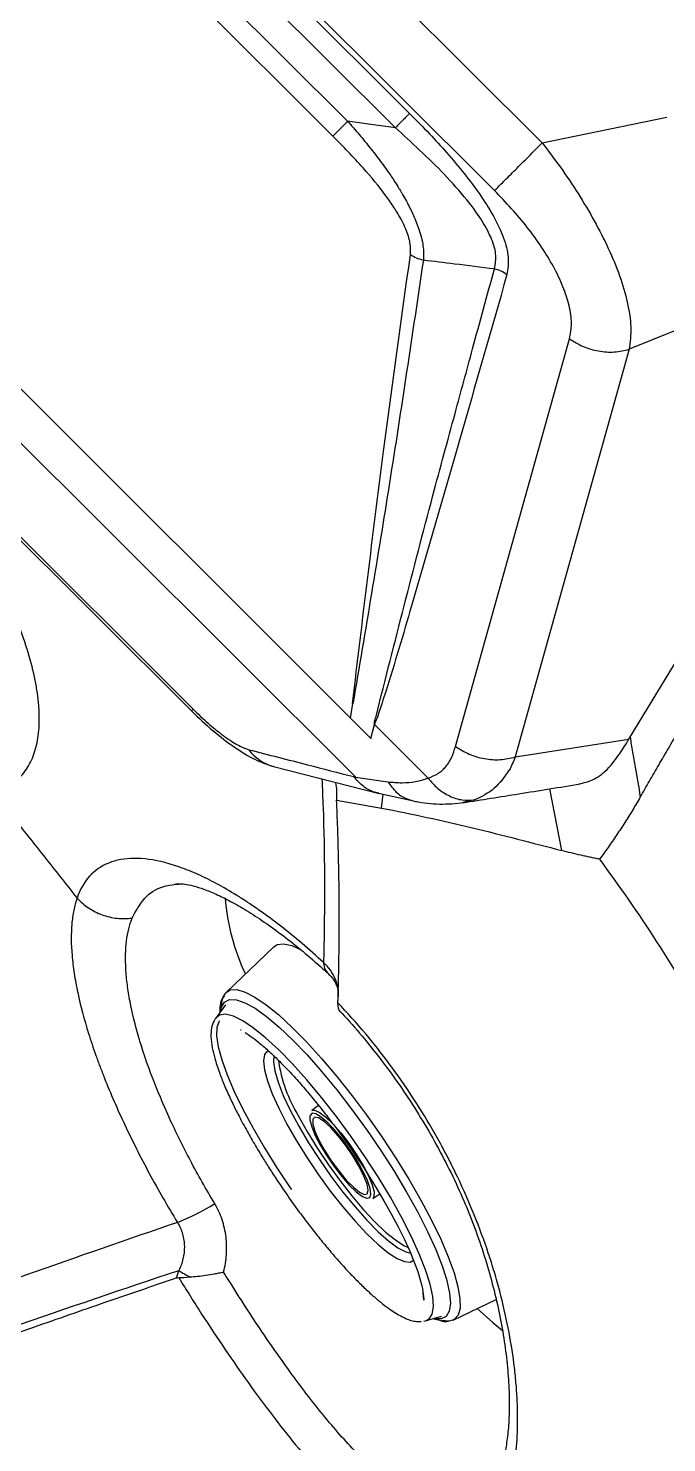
# Model space of a CAD drawing. Extents: x 398 to 508, y 623 to 782.
# Drawn here: x 498.45 to 501.19, y 717.1 to 723.18 of the extents above; entities that cross this region are included whole.
import ezdxf

# ---------------------------------------------------------------- set-up
doc = ezdxf.new("R2010")
doc.units = 0
doc.header["$MEASUREMENT"] = 0
doc.layers.add('GEOMETRY', color=2, linetype='Continuous', lineweight=25)

msp = doc.modelspace()

# ---------------------------------------------------------------- linework, layer by layer
at = {"layer": 'GEOMETRY'}
for p, q in [((496.1272, 727.2063), (500.6593, 722.687)), ((500.455, 722.4825), (495.9231, 727.0016)), ((496.2552, 726.6372), (500.0898, 722.8134)), ((500.0287, 722.7522), (496.1941, 726.576)), ((493.4047, 726.3972), (499.8558, 719.9644)), ((493.6561, 726.3784), (499.8365, 720.2154)), ((496.2225, 726.3708), (499.8234, 722.78)), ((499.76, 722.7164), (496.1591, 726.3072)), ((493.6884, 725.6953), (499.1524, 720.2466)), ((493.6957, 725.7026), (499.1598, 720.254)), ((500.6592, 722.687), (501.1946, 722.7973)), ((501.0322, 720.1253), (502.3816, 722.3483)), ((502.3816, 722.3483), (501.0337, 721.8005)), ((500.2872, 720.0941), (500.7772, 721.8454)), ((501.0337, 721.8005), (500.5437, 720.0492)), ((499.8365, 720.2154), (499.8454, 720.2784)), ((499.8365, 720.2154), (499.9232, 720.129)), ((499.9232, 720.129), (499.9384, 720.1884)), ((499.9384, 720.1884), (499.939, 720.1906)), ((499.9384, 720.1884), (500.1692, 719.9583)), ((500.5723, 720.0536), (501.0322, 720.1253)), ((500.5437, 720.0492), (500.5723, 720.0536)), ((499.5053, 720.0078), (499.959, 719.8914)), ((499.8558, 719.9644), (499.8578, 719.9624)), ((499.8578, 719.9624), (499.9964, 719.9418)), ((499.7751, 719.904), (499.776, 719.8634)), ((499.9555, 719.8928), (500.1195, 719.8576)), ((500.7434, 719.647), (500.6927, 719.9122)), ((499.9686, 719.8292), (499.9755, 719.8885)), ((500.369, 719.8642), (500.3187, 719.853)), ((499.5067, 719.234), (499.3012, 719.0378)), ((499.2988, 718.9844), (499.2566, 718.9269)), ((499.7819, 718.9928), (499.7818, 718.9901)), ((499.699, 718.5514), (499.669, 718.5302)), ((499.9312, 718.152), (499.9615, 718.1727)), ((500.2775, 717.6296), (500.4615, 717.7185)), ((500.158, 717.6268), (500.2267, 717.6461)), ((500.151, 717.6255), (500.158, 717.6268))]:
    msp.add_line(p, q, dxfattribs=at)
at = {"layer": 'GEOMETRY', "flags": 128}
for points in [[(500.0287, 722.7522), (499.9137, 722.7678), (499.8234, 722.78)], [(499.1524, 720.2466), (499.1532, 720.2473), (499.1598, 720.254)], [(499.5067, 719.234), (499.5209, 719.2432), (499.5485, 719.2469), (499.5838, 719.2388), (499.6242, 719.22)], [(499.3012, 719.0378), (499.3189, 719.048), (499.3473, 719.0494), (499.3829, 719.0391), (499.4254, 719.0173), (499.4739, 718.9843), (499.5276, 718.9407), (499.5858, 718.8872), (499.6474, 718.8247), (499.7114, 718.7541), (499.7768, 718.6768), (499.8424, 718.5938), (499.9073, 718.5067), (499.9704, 718.4167), (500.0305, 718.3255), (500.0868, 718.2345), (500.1383, 718.1451), (500.1842, 718.059), (500.2236, 717.9773), (500.256, 717.9016), (500.2809, 717.8331), (500.2977, 717.7728), (500.3063, 717.7218), (500.3065, 717.681), (500.2983, 717.6509), (500.2819, 717.632), (500.2775, 717.6296)], [(499.2776, 718.9555), (499.2815, 718.9737), (499.295, 718.9961), (499.3166, 719.007), (499.3459, 719.006), (499.3825, 718.9934), (499.4258, 718.9693), (499.4592, 718.9461)], [(499.5868, 718.7301), (499.5272, 718.7909), (499.471, 718.8427), (499.4192, 718.8845), (499.3728, 718.9157), (499.3325, 718.9355), (499.2992, 718.9438), (499.2733, 718.9402), (499.2566, 718.9269)], [(499.4592, 718.9461), (499.4749, 718.934), (499.5292, 718.8883), (499.5875, 718.8329), (499.649, 718.7687), (499.7126, 718.6968), (499.7772, 718.6185), (499.8416, 718.5351), (499.9049, 718.4481), (499.9658, 718.3588), (500.0234, 718.269), (500.0767, 718.18), (500.1248, 718.0934), (500.1668, 718.0107), (500.202, 717.9333), (500.2299, 717.8625), (500.2471, 717.8096)], [(499.2725, 718.9152), (499.2712, 718.9134), (499.2617, 718.8874), (499.2605, 718.8507), (499.2675, 718.8039), (499.2827, 718.7479), (499.3057, 718.6837), (499.3362, 718.6125), (499.3736, 718.5354), (499.4172, 718.454), (499.4663, 718.3695), (499.5199, 718.2837), (499.5772, 718.1979), (499.5824, 718.1904)], [(499.4823, 718.7877), (499.4794, 718.7862), (499.4667, 718.7703), (499.4624, 718.7431), (499.4666, 718.7053), (499.4792, 718.658), (499.4998, 718.6022), (499.528, 718.5395), (499.5629, 718.4715), (499.6038, 718.4), (499.6495, 718.3267), (499.6988, 718.2537), (499.7505, 718.1828), (499.8033, 718.1157), (499.8557, 718.0544), (499.9064, 718.0003), (499.9541, 717.9548), (499.9976, 717.9192), (500.0357, 717.8943), (500.0675, 717.8809), (500.0921, 717.8792), (500.1071, 717.8872)], [(499.5063, 718.7661), (499.5043, 718.7395), (499.5103, 718.7002), (499.5247, 718.6513), (499.5472, 718.5944), (499.577, 718.5309), (499.6135, 718.4626), (499.6555, 718.3913), (499.702, 718.3191), (499.7517, 718.2477), (499.8033, 718.1793), (499.8552, 718.1157), (499.9062, 718.0586), (499.9548, 718.0095), (499.9997, 717.9698), (500.0396, 717.9406), (500.0736, 717.9228), (500.0946, 717.917)], [(500.158, 717.6268), (500.1733, 717.6348), (500.1871, 717.6558), (500.1926, 717.688), (500.1897, 717.7308), (500.1783, 717.7836), (500.1587, 717.8452), (500.1312, 717.9147), (500.0964, 717.9908), (500.0548, 718.0722), (500.0073, 718.1573), (499.9545, 718.2447), (499.8976, 718.3328), (499.8374, 718.4201), (499.7752, 718.5049), (499.7119, 718.5858), (499.6487, 718.6613), (499.5868, 718.7301)], [(499.613, 718.5053), (499.6513, 718.4371), (499.6945, 718.3668), (499.7416, 718.2965), (499.7911, 718.228), (499.8418, 718.1632), (499.8922, 718.1039), (499.941, 718.0517), (499.9869, 718.008), (500.0285, 717.974), (500.0649, 717.9507), (500.0837, 717.9421)], [(499.7458, 718.4697), (499.7381, 718.4772), (499.71, 718.5016), (499.687, 718.5156), (499.6706, 718.5182), (499.6619, 718.5094), (499.6609, 718.5049)], [(499.6609, 718.5049), (499.6614, 718.4897), (499.669, 718.4603), (499.6845, 718.423), (499.7067, 718.3803), (499.7342, 718.3348), (499.7654, 718.2893), (499.7983, 718.2467), (499.8308, 718.2098), (499.8609, 718.1807), (499.8867, 718.1614), (499.9065, 718.153), (499.9072, 718.1529)], [(499.669, 718.5302), (499.6806, 718.5322), (499.7014, 718.5234), (499.7283, 718.5032), (499.7597, 718.4728), (499.7937, 718.4342), (499.8281, 718.3897), (499.8607, 718.3421), (499.8896, 718.2945), (499.9128, 718.2499), (499.9289, 718.2109), (499.9369, 718.1802), (499.9364, 718.1595), (499.9312, 718.152)], [(499.7534, 718.314), (499.7854, 718.2703), (499.8178, 718.2315), (499.8484, 718.2004), (499.8748, 718.1793), (499.8951, 718.1699), (499.9077, 718.1727), (499.9118, 718.1876), (499.907, 718.2135), (499.8937, 718.2484), (499.8729, 718.2899), (499.846, 718.3347), (499.8152, 718.3796), (499.7827, 718.4212), (499.7509, 718.4565), (499.7221, 718.4829), (499.6986, 718.4983), (499.682, 718.5016), (499.6735, 718.4927), (499.6739, 718.4721), (499.683, 718.4414), (499.7003, 718.4028), (499.7243, 718.3593), (499.7534, 718.314)], [(499.8369, 718.3667), (499.891, 718.2863), (499.9123, 718.2531), (499.9463, 718.1985), (499.9793, 718.1428), (500.0111, 718.0862), (500.0406, 718.0304), (500.0672, 717.9765), (500.0903, 717.9258), (500.1095, 717.8793), (500.1247, 717.8379), (500.1357, 717.8028), (500.1425, 717.7767), (500.1451, 717.7649), (500.1509, 717.7196), (500.151, 717.7162), (500.151, 717.7154), (500.151, 717.7153), (500.151, 717.7153), (500.151, 717.7153), (500.151, 717.7153), (500.151, 717.7153), (500.151, 717.7153), (500.151, 717.7153), (500.151, 717.7153), (500.151, 717.7153), (500.151, 717.7153), (500.151, 717.7153), (500.151, 717.7153), (500.151, 717.7154), (500.151, 717.7171), (500.1487, 717.7447), (500.1478, 717.751), (500.1476, 717.7517), (500.1476, 717.7518), (500.1476, 717.7518), (500.1476, 717.7519), (500.1476, 717.7519), (500.1476, 717.7519), (500.1476, 717.7519), (500.1476, 717.7519), (500.1476, 717.7519)], [(499.9072, 718.1529), (499.9191, 718.1561), (499.9238, 718.1705), (499.9202, 718.1953), (499.9086, 718.2289), (499.8958, 718.2569)], [(500.2471, 717.8096), (500.2499, 717.7996), (500.2617, 717.7456), (500.265, 717.7015), (500.26, 717.6679), (500.2465, 717.6455), (500.225, 717.6347), (500.1956, 717.6356), (500.1921, 717.6364)], [(500.3806, 717.6794), (500.4479, 717.6193), (500.4889, 717.5857)], [(500.2775, 717.6296), (500.2574, 717.6248), (500.2288, 717.6283)]]:
    msp.add_lwpolyline(points, dxfattribs=at)
at = {"layer": 'GEOMETRY'}
for centre, radius, start, end in [((499.5561, 720.197), 0.1959, 216.58423, 254.96789), ((500.2184, 719.5139), 0.924, 184.3784, 205.44349), ((499.7753, 719.1619), 0.0554, 176.2425, 226.64312), ((499.3585, 718.9861), 0.0772, 137.94091, 188.05412), ((500.1517, 718.8364), 0.6323, 188.16734, 211.57435), ((499.1576, 717.9026), 0.817, 34.00665, 43.95649), ((499.1617, 717.8906), 0.8204, 26.51563, 34.85992), ((498.6945, 719.0396), 1.0672, 291.88946, 301.52573), ((499.2788, 718.0963), 0.3107, 234.561, 244.84247)]:
    msp.add_arc(centre, radius, start, end, dxfattribs=at)
for points in [[(500.0898, 722.8134), (500.0861, 722.8098), (500.0788, 722.8024), (500.0639, 722.7875), (500.0472, 722.7707), (500.0349, 722.7584), (500.0287, 722.7522)], [(499.8235, 722.78), (499.8169, 722.7735), (499.8039, 722.7604), (499.7863, 722.7427), (499.7709, 722.7273), (499.7636, 722.7201), (499.76, 722.7164)], [(500.455, 722.4825), (500.467, 722.4945), (500.491, 722.5184), (500.5434, 722.571), (500.6018, 722.6295), (500.6401, 722.6678), (500.6592, 722.687)], [(500.1489, 722.1832), (500.1388, 722.1856), (500.1187, 722.1905), (500.1016, 722.201), (500.0931, 722.2062)], [(500.7772, 721.8454), (500.7963, 721.8335), (500.8345, 721.8096), (500.9015, 721.791), (500.9703, 721.7859), (501.0126, 721.7957), (501.0338, 721.8006)], [(500.2872, 720.0941), (500.3063, 720.0821), (500.3444, 720.0583), (500.4115, 720.0396), (500.4802, 720.0345), (500.5225, 720.0443), (500.5437, 720.0492)], [(499.776, 719.8634), (499.8405, 719.8522), (499.9047, 719.8409), (499.9686, 719.8292)], [(499.0986, 717.8432), (499.0948, 717.8324), (499.091, 717.8215), (499.0872, 717.8107)], [(499.0872, 717.8107), (499.0904, 717.8118), (499.0939, 717.8124), (499.0976, 717.8124)], [(499.0976, 717.8124), (499.1102, 717.8127), (499.1267, 717.8136), (499.1467, 717.8151)]]:
    msp.add_open_spline(points, degree=3, dxfattribs=at)
for points, knots in [([(500.0898, 722.8134), (500.1185, 722.7845), (500.1728, 722.7296), (500.2518, 722.6435), (500.3243, 722.5576), (500.3928, 722.4662), (500.4516, 722.3741), (500.4958, 722.2809), (500.5193, 722.1922), (500.5118, 722.145), (500.508, 722.1212)], [0, 0, 0, 0, 0.131695, 0.24934, 0.378329, 0.497693, 0.62718, 0.749961, 0.873946, 1, 1, 1, 1]), ([(499.8235, 722.78), (499.8317, 722.7707), (499.8484, 722.7519), (499.8732, 722.723), (499.8982, 722.693), (499.9232, 722.6622), (499.9552, 722.6212), (499.9893, 722.5749), (500.0211, 722.5284), (500.0392, 722.4996), (500.0485, 722.4844), (500.052, 722.4785), (500.0659, 722.4552), (500.0876, 722.4161), (500.1124, 722.3633), (500.1343, 722.3059), (500.1509, 722.2427), (500.1496, 722.2032), (500.1489, 722.1832)], [0, 0, 0, 0, 0.047708, 0.096688, 0.146809, 0.197928, 0.249893, 0.347838, 0.421271, 0.471482, 0.483259, 0.492609, 0.499558, 0.592818, 0.675836, 0.749812, 0.87358, 1, 1, 1, 1]), ([(500.4545, 722.1456), (500.4582, 722.1663), (500.4655, 722.2067), (500.4411, 722.2836), (500.3968, 722.3627), (500.3292, 722.4535), (500.2401, 722.5524), (500.1357, 722.6551), (500.0637, 722.7204), (500.0287, 722.7522)], [0, 0, 0, 0, 0.120842, 0.236017, 0.354466, 0.479568, 0.65493, 0.832373, 1, 1, 1, 1]), ([(500.0931, 722.2062), (500.0937, 722.2226), (500.0949, 722.2555), (500.075, 722.3176), (500.0481, 722.3697), (500.0235, 722.4091), (500.0065, 722.4345), (499.9649, 722.4923), (499.8847, 722.5889), (499.8041, 722.6713), (499.76, 722.7164)], [0, 0, 0, 0, 0.117005, 0.234536, 0.360199, 0.405093, 0.451786, 0.500448, 0.726612, 1, 1, 1, 1]), ([(500.6592, 722.687), (500.6858, 722.6524), (500.7401, 722.5816), (500.8153, 722.4692), (500.885, 722.3521), (500.9458, 722.2329), (500.9949, 722.1143), (501.0284, 721.9998), (501.0448, 721.891), (501.0375, 721.8312), (501.0338, 721.8005)], [0, 0, 0, 0, 0.114179, 0.233354, 0.355657, 0.479729, 0.604989, 0.731949, 0.86249, 1, 1, 1, 1]), ([(498.297, 719.8991), (498.3453, 719.9098), (498.3849, 719.9315), (498.4319, 719.9793), (498.4454, 719.9978), (498.4625, 720.0296), (498.4677, 720.0408), (498.4768, 720.0645), (498.4808, 720.0769), (498.4977, 720.1415), (498.5019, 720.2017), (498.4949, 720.2877), (498.4929, 720.3055), (498.4877, 720.3418), (498.4845, 720.3604), (498.473, 720.4172), (498.4631, 720.4565), (498.4383, 720.538), (498.4236, 720.5803), (498.3978, 720.6458), (498.3886, 720.6681), (498.369, 720.7132), (498.3587, 720.7359), (498.3044, 720.8503), (498.2527, 720.9442), (498.1776, 721.0649), (498.162, 721.0892), (498.1299, 721.1381), (498.1134, 721.1624), (498.0629, 721.2353), (498.0277, 721.2836), (497.9545, 721.3795), (497.9164, 721.4272), (497.8571, 721.4983), (497.837, 721.5219), (497.796, 721.569), (497.7753, 721.5922), (497.671, 721.7068), (497.585, 721.7936), (497.4743, 721.8962), (497.4519, 721.9165), (497.4071, 721.9561), (497.3847, 721.9755), (497.3179, 722.032), (497.2735, 722.0678), (497.1852, 722.1355), (497.1413, 722.1674), (497.0757, 722.2124), (497.0539, 722.2269), (497.0107, 722.2548), (496.9894, 722.2681), (496.884, 722.3315), (496.8039, 722.3726), (496.709, 722.412), (496.6902, 722.4192), (496.6536, 722.4324), (496.6357, 722.4383), (496.5834, 722.454), (496.5502, 722.4619), (496.4873, 722.4724), (496.4575, 722.4751), (496.4154, 722.4751), (496.4018, 722.4744), (496.3757, 722.4718), (496.3632, 722.4698), (496.3035, 722.4566), (496.2644, 722.4359), (496.2265, 722.3971), (496.2195, 722.3887), (496.2067, 722.3706), (496.2009, 722.361), (496.1853, 722.3303), (496.1773, 722.3075), (496.1717, 722.2823)], [0, 0, 0, 0, 0.0625, 0.0625, 0.09375, 0.09375, 0.109375, 0.109375, 0.125, 0.125, 0.1875, 0.1875, 0.203125, 0.203125, 0.21875, 0.21875, 0.25, 0.25, 0.28125, 0.28125, 0.296875, 0.296875, 0.3125, 0.3125, 0.375, 0.375, 0.390625, 0.390625, 0.40625, 0.40625, 0.4375, 0.4375, 0.46875, 0.46875, 0.484375, 0.484375, 0.5, 0.5, 0.5625, 0.5625, 0.578125, 0.578125, 0.59375, 0.59375, 0.625, 0.625, 0.65625, 0.65625, 0.671875, 0.671875, 0.6875, 0.6875, 0.75, 0.75, 0.765625, 0.765625, 0.78125, 0.78125, 0.8125, 0.8125, 0.84375, 0.84375, 0.859375, 0.859375, 0.875, 0.875, 0.9375, 0.9375, 0.953125, 0.953125, 0.96875, 0.96875, 1, 1, 1, 1]), ([(500.7772, 721.8454), (500.7812, 721.8667), (500.7872, 721.8986), (500.7829, 721.9485), (500.7733, 722.0002), (500.7508, 722.0695), (500.7101, 722.1544), (500.6578, 722.2404), (500.5773, 722.3524), (500.5037, 722.4307), (500.455, 722.4825)], [0, 0, 0, 0, 0.125044, 0.187707, 0.251332, 0.373876, 0.501773, 0.624135, 0.751153, 1, 1, 1, 1]), ([(499.8445, 720.279), (499.8879, 720.6409), (499.9654, 721.287), (500.0541, 721.9253), (500.0931, 722.2062)], [0, 0, 0, 0, 0.559996, 1, 1, 1, 1]), ([(500.1489, 722.1832), (500.1013, 721.8634), (500.0061, 721.2235), (499.8996, 720.5931), (499.8464, 720.2778)], [0, 0, 0, 0, 0.499897, 1, 1, 1, 1]), ([(499.9373, 720.1921), (499.9373, 720.1921), (499.9374, 720.1923), (499.9376, 720.1931), (499.9383, 720.1957), (499.941, 720.206), (500.0243, 720.5339), (500.1359, 720.9756), (500.2782, 721.4996), (500.3664, 721.8243), (500.423, 722.031), (500.4545, 722.1456)], [0, 0, 0, 0, 0.0000386, 0.0003312, 0.001135, 0.0041642, 0.0159415, 0.499832, 0.6813517, 0.8233637, 1, 1, 1, 1]), ([(500.4545, 722.1456), (500.3974, 722.1526), (500.2955, 722.1651), (500.1937, 722.1777), (500.1489, 722.1832)], [0, 0, 0, 0, 0.560611, 1, 1, 1, 1]), ([(500.508, 722.1213), (500.4998, 722.1266), (500.4833, 722.1373), (500.4641, 722.1429), (500.4545, 722.1456)], [0, 0, 0, 0, 0.5, 1, 1, 1, 1]), ([(500.508, 722.1212), (500.3722, 721.6465), (500.2011, 721.0478), (500.0161, 720.4185), (499.9631, 720.2551), (499.9474, 720.2082), (499.9411, 720.1951), (499.939, 720.1906)], [0, 0, 0, 0, 0.733813, 0.925342, 0.977269, 0.992279, 1, 1, 1, 1]), ([(501.0811, 719.8771), (501.0941, 719.8997), (501.1205, 719.9456), (501.1608, 720.0152), (501.2025, 720.0868), (501.2455, 720.1603), (501.2899, 720.2358), (501.3583, 720.3517), (501.4588, 720.5206), (501.5442, 720.6632), (501.591, 720.7413)], [0, 0, 0, 0, 0.077053, 0.156618, 0.238694, 0.323283, 0.410386, 0.500003, 0.725803, 1, 1, 1, 1]), ([(499.1524, 720.2466), (499.1831, 720.2176), (499.2429, 720.1608), (499.3362, 720.0899), (499.4256, 720.0346), (499.4793, 720.0166), (499.5058, 720.0077)], [0, 0, 0, 0, 0.266813, 0.521359, 0.762833, 1, 1, 1, 1]), ([(499.1598, 720.254), (499.1811, 720.2334), (499.2231, 720.193), (499.2877, 720.1413), (499.3501, 720.0986), (499.3826, 720.0864), (499.3988, 720.0803)], [0, 0, 0, 0, 0.253425, 0.499607, 0.749437, 1, 1, 1, 1]), ([(499.3988, 720.0803), (499.483, 720.0587), (499.6334, 720.0201), (499.7836, 719.9815), (499.8497, 719.9645)], [0, 0, 0, 0, 0.56, 1, 1, 1, 1]), ([(500.1692, 719.9583), (500.1842, 719.9643), (500.2142, 719.9764), (500.248, 720.0073), (500.2722, 720.0471), (500.2822, 720.0784), (500.2872, 720.0941)], [0, 0, 0, 0, 0.251345, 0.50094, 0.750409, 1, 1, 1, 1]), ([(500.9947, 720.0657), (501.001, 720.0755), (501.0137, 720.0952), (501.026, 720.1153), (501.0322, 720.1253)], [0, 0, 0, 0, 0.500464, 1, 1, 1, 1]), ([(501.0369, 720.1345), (501.0407, 720.1131), (501.0443, 720.0916), (501.0516, 720.0487), (501.0553, 720.0273), (501.0664, 719.9629), (501.0737, 719.92), (501.0811, 719.8771)], [0, 0, 0, 0, 0.25, 0.25, 0.5, 0.5, 1, 1, 1, 1]), ([(500.5437, 720.0492), (500.5396, 720.039), (500.5314, 720.0186), (500.5225, 719.9999), (500.5181, 719.9906)], [0, 0, 0, 0, 0.501136, 1, 1, 1, 1]), ([(500.8191, 719.9337), (500.8382, 719.938), (500.879, 719.9471), (500.9394, 719.991), (500.9762, 720.0407), (500.9947, 720.0657)], [0, 0, 0, 0, 0.305131, 0.651738, 1, 1, 1, 1]), ([(499.7129, 719.9546), (499.7147, 719.9136), (499.7251, 719.6819), (499.7256, 719.4171), (499.7205, 719.1891), (499.72, 719.1655)], [0, 0, 0, 0, 0.161697, 0.913363, 1, 1, 1, 1]), ([(499.8497, 719.9645), (499.8496, 719.9651), (499.8496, 719.9664), (499.8507, 719.9668), (499.8519, 719.9668), (499.8531, 719.9663), (499.8544, 719.9656), (499.8553, 719.9648), (499.8558, 719.9644)], [0, 0, 0, 0, 0.262634, 0.531071, 0.668943, 0.786738, 0.893225, 1, 1, 1, 1]), ([(499.9571, 719.8938), (499.9492, 719.8954), (499.9239, 719.9006), (499.8859, 719.924), (499.8616, 719.9511), (499.8497, 719.9645)], [0, 0, 0, 0, 0.187413, 0.599773, 1, 1, 1, 1]), ([(499.9964, 719.9418), (500.0168, 719.9402), (500.0566, 719.937), (500.1154, 719.9411), (500.1515, 719.9524), (500.1694, 719.958)], [0, 0, 0, 0, 0.346455, 0.675338, 1, 1, 1, 1]), ([(500.1694, 719.958), (500.1694, 719.9581), (500.1693, 719.9582), (500.1692, 719.9582), (500.1692, 719.9583)], [0, 0, 0, 0, 0.559936, 1, 1, 1, 1]), ([(500.1694, 719.958), (500.1828, 719.9424), (500.2101, 719.9107), (500.2611, 719.879), (500.3156, 719.8611), (500.3514, 719.8632), (500.369, 719.8642)], [0, 0, 0, 0, 0.245821, 0.500072, 0.754284, 1, 1, 1, 1]), ([(500.5169, 719.9918), (500.4974, 719.9637), (500.458, 719.9071), (500.3989, 719.8786), (500.369, 719.8642)], [0, 0, 0, 0, 0.495442, 1, 1, 1, 1]), ([(498.297, 719.8991), (498.3214, 719.8689), (498.3704, 719.8085), (498.4435, 719.7175), (498.5163, 719.6263), (498.5888, 719.5347), (498.6369, 719.4735), (498.661, 719.4429)], [0, 0, 0, 0, 0.199804, 0.399706, 0.599705, 0.799803, 1, 1, 1, 1]), ([(499.771, 719.9396), (499.7712, 719.9392), (499.7749, 719.9271), (499.775, 719.9153), (499.7751, 719.904)], [0, 0, 0, 0, 0.039794, 1, 1, 1, 1]), ([(499.9964, 719.9418), (500.0074, 719.927), (500.0297, 719.8969), (500.0741, 719.8671), (500.1074, 719.8603), (500.1238, 719.8569)], [0, 0, 0, 0, 0.330146, 0.671537, 1, 1, 1, 1]), ([(500.3188, 719.8522), (500.3988, 719.8651), (500.5668, 719.8922), (500.7344, 719.9189), (500.8223, 719.9329)], [0, 0, 0, 0, 0.475597, 1, 1, 1, 1]), ([(499.7819, 718.9928), (499.7822, 719.0023), (499.7827, 719.0214), (499.7842, 719.0783), (499.786, 719.1639), (499.7874, 719.2781), (499.7877, 719.3934), (499.7867, 719.5097), (499.7845, 719.627), (499.781, 719.7452), (499.7777, 719.8238), (499.776, 719.8634)], [0, 0, 0, 0, 0.031694, 0.063436, 0.189496, 0.318154, 0.449391, 0.583194, 0.719558, 0.858485, 1, 1, 1, 1]), ([(500.1158, 719.8577), (500.1501, 719.8528), (500.2214, 719.8426), (500.2885, 719.8495), (500.3232, 719.8531)], [0, 0, 0, 0, 0.4818508, 1, 1, 1, 1]), ([(501.0811, 719.8771), (501.0758, 719.8679), (501.0651, 719.8494), (501.0486, 719.8219), (501.0317, 719.7945), (501.0145, 719.7673), (500.997, 719.7402), (500.9792, 719.7134), (500.9611, 719.6869), (500.9429, 719.6608), (500.9246, 719.635), (500.9122, 719.618), (500.9061, 719.6096)], [0, 0, 0, 0, 0.099212, 0.199111, 0.299509, 0.400208, 0.501007, 0.601718, 0.702163, 0.802154, 0.901496, 1, 1, 1, 1]), ([(499.9686, 719.8292), (500.0339, 719.8167), (500.0992, 719.8038), (500.2297, 719.7753), (500.2949, 719.7603), (500.4894, 719.7133), (500.618, 719.6799), (500.7434, 719.647)], [0, 0, 0, 0, 0.25, 0.25, 0.5, 0.5, 1, 1, 1, 1]), ([(499.72, 719.1655), (499.658, 719.2227), (499.5968, 719.2747), (499.5064, 719.3452), (499.4764, 719.3674), (499.4318, 719.3989), (499.417, 719.409), (499.3875, 719.4287), (499.3728, 719.4383), (499.2998, 719.4841), (499.244, 719.5147), (499.164, 719.5516), (499.138, 719.5624), (499.0998, 719.5764), (499.0873, 719.5806), (499.0625, 719.5884), (499.0503, 719.592), (498.9903, 719.6076), (498.9462, 719.6135), (498.8858, 719.6132), (498.8667, 719.6115), (498.8394, 719.6065), (498.8305, 719.6045), (498.8133, 719.5996), (498.8049, 719.5967), (498.7646, 719.5805), (498.7372, 719.5613), (498.6919, 719.5112), (498.674, 719.4802), (498.661, 719.4429)], [0, 0, 0, 0, 0.125, 0.125, 0.1875, 0.1875, 0.21875, 0.21875, 0.25, 0.25, 0.375, 0.375, 0.4375, 0.4375, 0.46875, 0.46875, 0.5, 0.5, 0.625, 0.625, 0.6875, 0.6875, 0.71875, 0.71875, 0.75, 0.75, 0.875, 0.875, 1, 1, 1, 1]), ([(500.9061, 719.6097), (500.8993, 719.611), (500.886, 719.6137), (500.8659, 719.6178), (500.846, 719.6221), (500.8189, 719.6283), (500.7849, 719.6363), (500.7571, 719.6435), (500.7434, 719.647)], [0, 0, 0, 0, 0.127593, 0.253554, 0.377737, 0.500001, 0.755033, 1, 1, 1, 1]), ([(500.906, 719.6096), (501.0769, 719.3782), (501.3191, 719.0035), (501.5961, 718.4677), (501.7841, 718.0336), (501.9418, 717.5876), (502.0263, 717.2838), (502.0633, 717.1306)], [0, 0, 0, 0, 0.2281753, 0.3531753, 0.4781753, 0.6031753, 0.7281753, 0.7281753, 0.7281753, 0.7281753]), ([(498.8976, 719.3569), (498.9136, 719.3868), (498.946, 719.4477), (499.0189, 719.4952), (499.0811, 719.5014), (499.1063, 719.5039)], [0, 0, 0, 0, 0.3661121, 0.7438844, 1, 1, 1, 1]), ([(499.084, 719.5037), (499.084, 719.5037), (499.0852, 719.504), (499.0968, 719.5052), (499.1214, 719.5035), (499.1586, 719.4963), (499.2044, 719.4821), (499.2587, 719.46), (499.3204, 719.4296), (499.3896, 719.39), (499.4652, 719.3408), (499.546, 719.2825), (499.6305, 719.2148), (499.6945, 719.1605), (499.7299, 719.1268), (499.7361, 719.1209)], [0, 0, 0, 0, 0.00436, 0.086858, 0.174195, 0.258506, 0.342382, 0.425252, 0.511434, 0.600714, 0.692715, 0.786906, 0.88268, 0.979415, 1, 1, 1, 1]), ([(498.661, 719.4429), (498.6603, 719.4408), (498.6596, 719.4387), (498.6582, 719.4345), (498.6562, 719.4281), (498.6518, 719.4129), (498.6486, 719.3993), (498.643, 719.3714), (498.6402, 719.3518), (498.6348, 719.2899), (498.6351, 719.2448), (498.6404, 719.1832), (498.6417, 719.1707), (498.6448, 719.145), (498.6466, 719.1319), (498.6527, 719.0921), (498.6578, 719.0648), (498.6756, 718.981), (498.6912, 718.9224), (498.7199, 718.8304), (498.7304, 718.799), (498.7475, 718.7509), (498.7535, 718.7347), (498.7658, 718.702), (498.7721, 718.6857), (498.8048, 718.6033), (498.8339, 718.5363), (498.8821, 718.434), (498.8989, 718.3996), (498.934, 718.3302), (498.9523, 718.2951), (499.0093, 718.1896), (499.0496, 718.1194), (499.0923, 718.0494)], [0, 0, 0, 0, 0.007812, 0.007812, 0.015625, 0.03125, 0.0625, 0.0625, 0.125, 0.125, 0.25, 0.25, 0.28125, 0.28125, 0.3125, 0.3125, 0.375, 0.375, 0.5, 0.5, 0.5625, 0.5625, 0.59375, 0.59375, 0.625, 0.625, 0.75, 0.75, 0.8125, 0.8125, 0.875, 0.875, 1, 1, 1, 1]), ([(498.661, 719.4429), (498.6754, 719.427), (498.6919, 719.4128), (498.7283, 719.3885), (498.748, 719.3785), (498.7893, 719.3635), (498.8109, 719.3585), (498.8544, 719.3537), (498.8763, 719.354), (498.8976, 719.3569)], [0, 0, 0, 0, 0.25, 0.25, 0.5, 0.5, 0.75, 0.75, 1, 1, 1, 1]), ([(499.2525, 718.1299), (499.2156, 718.1914), (499.1808, 718.253), (499.1317, 718.3457), (499.116, 718.3765), (499.0859, 718.4374), (499.0715, 718.4677), (499.0304, 718.5576), (499.0057, 718.6165), (498.9781, 718.6889), (498.9728, 718.7033), (498.9624, 718.7321), (498.9574, 718.7464), (498.9431, 718.7887), (498.9343, 718.8163), (498.9105, 718.8974), (498.8979, 718.949), (498.8839, 719.0229), (498.88, 719.047), (498.8755, 719.0821), (498.8742, 719.0937), (498.8721, 719.1163), (498.8712, 719.1274), (498.8681, 719.1818), (498.8691, 719.2216), (498.8781, 719.2945), (498.886, 719.3275), (498.8976, 719.3569)], [0, 0, 0, 0, 0.125, 0.125, 0.1875, 0.1875, 0.25, 0.25, 0.375, 0.375, 0.40625, 0.40625, 0.4375, 0.4375, 0.5, 0.5, 0.625, 0.625, 0.6875, 0.6875, 0.71875, 0.71875, 0.75, 0.75, 0.875, 0.875, 1, 1, 1, 1]), ([(499.7841, 719.0188), (499.7851, 719.0313), (499.7845, 719.0442), (499.7812, 719.0636), (499.7796, 719.0701), (499.7758, 719.0831), (499.7734, 719.0896), (499.7652, 719.1087), (499.7582, 719.1209), (499.7413, 719.1442), (499.7313, 719.1553), (499.72, 719.1655)], [0, 0, 0, 0, 0.25, 0.25, 0.375, 0.375, 0.5, 0.5, 0.75, 0.75, 1, 1, 1, 1]), ([(499.735, 719.1226), (499.7406, 719.1175), (499.7559, 719.1036), (499.7709, 719.0798), (499.7808, 719.0581), (499.7821, 719.047), (499.7825, 719.0433)], [0, 0, 0, 0, 0.1767477, 0.4848759, 0.8278986, 1, 1, 1, 1]), ([(499.0976, 717.8124), (499.1139, 717.7861), (499.1302, 717.7598), (499.1631, 717.7076), (499.1797, 717.6815), (499.2295, 717.6044), (499.2628, 717.554), (499.3631, 717.4062), (499.4305, 717.3119), (499.5669, 717.1329), (499.6335, 717.0516), (499.7316, 716.9421), (499.7641, 716.9077), (499.8124, 716.8594), (499.8285, 716.8439), (499.8602, 716.8143), (499.8759, 716.8003), (499.9532, 716.7336), (500.0121, 716.6917), (500.0826, 716.6546), (500.0966, 716.6479), (500.1241, 716.6362), (500.1375, 716.6312), (500.177, 716.6188), (500.2022, 716.6138), (500.2506, 716.6106), (500.2737, 716.6123), (500.3069, 716.6199), (500.3178, 716.6233), (500.3388, 716.6318), (500.3591, 716.642), (500.3782, 716.6555), (500.3965, 716.6706), (500.4054, 716.6789), (500.4309, 716.7063), (500.4464, 716.7276), (500.4883, 716.7996), (500.5103, 716.8586), (500.5302, 716.9457), (500.5337, 716.9639), (500.54, 717.0012), (500.5427, 717.0204), (500.5496, 717.0794), (500.5524, 717.1206), (500.5546, 717.207), (500.5539, 717.252), (500.5501, 717.3225), (500.5484, 717.3465), (500.5439, 717.395), (500.5412, 717.4196), (500.5254, 717.5436), (500.5053, 717.6469), (500.4698, 717.781), (500.4622, 717.8081), (500.4459, 717.8628), (500.4372, 717.8902), (500.4099, 717.9722), (500.3897, 718.0268), (500.3456, 718.136), (500.3215, 718.1906), (500.2825, 718.2723), (500.2689, 718.2995), (500.2408, 718.3539), (500.2262, 718.3811), (500.1513, 718.5155), (500.0853, 718.6181), (499.9954, 718.7405), (499.9771, 718.7647), (499.9396, 718.8124), (499.9205, 718.8361), (499.8623, 718.9056), (499.8225, 718.9501), (499.7819, 718.9928)], [0, 0, 0, 0, 0.015625, 0.015625, 0.03125, 0.03125, 0.0625, 0.0625, 0.125, 0.125, 0.1875, 0.1875, 0.21875, 0.21875, 0.234375, 0.234375, 0.25, 0.25, 0.3125, 0.3125, 0.328125, 0.328125, 0.34375, 0.34375, 0.375, 0.375, 0.40625, 0.40625, 0.421875, 0.421875, 0.4375, 0.453125, 0.453125, 0.46875, 0.46875, 0.5, 0.5, 0.5625, 0.5625, 0.578125, 0.578125, 0.59375, 0.59375, 0.625, 0.625, 0.65625, 0.65625, 0.671875, 0.671875, 0.6875, 0.6875, 0.75, 0.75, 0.765625, 0.765625, 0.78125, 0.78125, 0.8125, 0.8125, 0.84375, 0.84375, 0.859375, 0.859375, 0.875, 0.875, 0.9375, 0.9375, 0.953125, 0.953125, 0.96875, 0.96875, 1, 1, 1, 1]), ([(499.2931, 719.0226), (499.2863, 719.0136), (499.2737, 718.9968), (499.2742, 718.9658), (499.2745, 718.9513)], [0, 0, 0, 0, 0.534486, 1, 1, 1, 1]), ([(499.7988, 718.9495), (499.7972, 718.9506), (499.7831, 718.9602), (499.7824, 718.9761), (499.7818, 718.9901)], [0, 0, 0, 0, 0.11541, 1, 1, 1, 1]), ([(499.2566, 718.9269), (499.2541, 718.9231), (499.2452, 718.9097), (499.237, 718.8827), (499.235, 718.847), (499.2403, 718.8031), (499.2525, 718.7521), (499.2698, 718.6991), (499.2927, 718.6409), (499.3181, 718.5835), (499.3481, 718.522), (499.3816, 718.4586), (499.4174, 718.3951), (499.4517, 718.3377), (499.4846, 718.2852), (499.5188, 718.2322), (499.5444, 718.1949), (499.5588, 718.1738)], [0, 0, 0, 0, 0.026475, 0.094681, 0.174236, 0.261764, 0.333056, 0.422471, 0.490717, 0.561088, 0.632227, 0.702711, 0.770284, 0.835464, 0.882897, 0.934069, 1, 1, 1, 1]), ([(499.7978, 718.9485), (499.7983, 718.948), (499.8284, 718.9175), (499.8853, 718.851), (499.9676, 718.7493), (500.0458, 718.6416), (500.1204, 718.5287), (500.1901, 718.4116), (500.2538, 718.2923), (500.3106, 718.1726), (500.3599, 718.0534), (500.4024, 717.9342), (500.4385, 717.8149), (500.4681, 717.6961), (500.491, 717.5796), (500.5071, 717.4674), (500.5163, 717.3615), (500.519, 717.2641), (500.5157, 717.1772), (500.5076, 717.1024), (500.4956, 717.0408), (500.4819, 716.9943), (500.4701, 716.9657), (500.465, 716.9572), (500.4635, 716.9547)], [0, 0, 0, 0, 0.0008583, 0.0501619, 0.09842, 0.1471015, 0.1965083, 0.2462801, 0.2959592, 0.3450625, 0.3934943, 0.4421713, 0.4920119, 0.5428402, 0.5944135, 0.6463934, 0.6982987, 0.749569, 0.7997287, 0.8483477, 0.895087, 0.9397539, 0.9823806, 1, 1, 1, 1]), ([(499.3637, 718.8768), (499.3637, 718.8768), (499.3638, 718.8768), (499.3644, 718.8764), (499.3652, 718.876), (499.3659, 718.8756)], [0, 0, 0, 0, 0.03742, 0.182157, 1, 1, 1, 1]), ([(499.3825, 718.8656), (499.384, 718.8647), (499.3909, 718.8605), (499.4113, 718.8464), (499.442, 718.8228), (499.4802, 718.7898), (499.5213, 718.751), (499.5647, 718.7069), (499.6102, 718.6573), (499.6583, 718.6017), (499.7038, 718.5461), (499.7448, 718.4934), (499.788, 718.436), (499.8178, 718.3937), (499.8369, 718.3667)], [0, 0, 0, 0, 0.015801, 0.075019, 0.164116, 0.258185, 0.348052, 0.442584, 0.538043, 0.632152, 0.736746, 0.812992, 0.880334, 1, 1, 1, 1]), ([(499.2907, 717.8361), (499.2937, 717.8485), (499.2963, 717.861), (499.3003, 717.8861), (499.3018, 717.8987), (499.3044, 717.9364), (499.3039, 717.9617), (499.2994, 717.9996), (499.2972, 718.0123), (499.2917, 718.037), (499.2883, 718.0492), (499.2762, 718.085), (499.2657, 718.1079), (499.2525, 718.1299)], [0, 0, 0, 0, 0.125, 0.125, 0.25, 0.25, 0.5, 0.5, 0.625, 0.625, 0.75, 0.75, 1, 1, 1, 1]), ([(499.5588, 718.1738), (499.5777, 718.147), (499.6043, 718.1092), (499.6447, 718.0551), (499.6793, 718.0102), (499.7204, 717.959), (499.7628, 717.9087), (499.8059, 717.86), (499.8486, 717.8145), (499.89, 717.7732), (499.9291, 717.7368), (499.9654, 717.706), (499.9978, 717.6811), (500.0261, 717.6618), (500.0536, 717.6458), (500.0783, 717.6341), (500.1038, 717.6261), (500.1205, 717.6229), (500.1351, 717.6234), (500.1401, 717.6236)], [0, 0, 0, 0, 0.088045, 0.124042, 0.183273, 0.243966, 0.308142, 0.373908, 0.440395, 0.506817, 0.572448, 0.636443, 0.6975, 0.752698, 0.80386, 0.865273, 0.916661, 0.971373, 1, 1, 1, 1]), ([(499.0923, 718.0494), (498.8782, 717.9765), (498.6607, 717.9008), (498.2179, 717.7434), (497.9925, 717.6617), (497.7631, 717.5773)], [0, 0, 0, 0, 0.5, 0.5, 1, 1, 1, 1]), ([(499.0923, 718.0494), (499.102, 718.0334), (499.1093, 718.0167), (499.1167, 717.9904), (499.1186, 717.9815), (499.1211, 717.9633), (499.1218, 717.9544), (499.1221, 717.9275), (499.12, 717.9099), (499.1119, 717.8753), (499.106, 717.8589), (499.0986, 717.8432)], [0, 0, 0, 0, 0.25, 0.25, 0.375, 0.375, 0.5, 0.5, 0.75, 0.75, 1, 1, 1, 1]), ([(496.0332, 716.7248), (496.3084, 716.8338), (496.5786, 716.9384), (497.1088, 717.1396), (497.369, 717.2363), (497.7521, 717.3757), (497.8787, 717.4212), (498.1292, 717.5104), (498.2532, 717.5542), (498.6215, 717.6827), (498.8622, 717.7647), (499.0986, 717.8432)], [0, 0, 0, 0, 0.25, 0.25, 0.5, 0.5, 0.625, 0.625, 0.75, 0.75, 1, 1, 1, 1]), ([(499.1467, 717.8151), (499.1665, 717.8166), (499.1887, 717.8191), (499.2252, 717.8244), (499.2379, 717.8264), (499.2573, 717.8298), (499.2639, 717.831), (499.2772, 717.8335), (499.284, 717.8348), (499.2907, 717.8361)], [0, 0, 0, 0, 0.5, 0.5, 0.75, 0.75, 0.875, 0.875, 1, 1, 1, 1]), ([(500.4792, 716.9898), (500.4738, 716.9769), (500.4555, 716.9334), (500.4082, 716.8741), (500.3355, 716.8231), (500.2421, 716.8121), (500.1357, 716.8417), (500.0167, 716.9154), (499.8856, 717.0309), (499.7466, 717.1842), (499.6022, 717.3685), (499.4566, 717.5756), (499.3527, 717.7358), (499.2983, 717.8238), (499.2907, 717.8361)], [0, 0, 0, 0, 0.030318, 0.101805, 0.195483, 0.287325, 0.379172, 0.476927, 0.574719, 0.676504, 0.778326, 0.880782, 0.983251, 1, 1, 1, 1]), ([(496.0333, 716.6847), (496.0594, 716.6951), (496.1117, 716.7158), (496.1899, 716.7466), (496.2678, 716.7773), (496.3456, 716.8077), (496.4231, 716.838), (496.5004, 716.8681), (496.5776, 716.898), (496.6545, 716.9277), (496.7312, 716.9572), (496.8078, 716.9866), (496.8841, 717.0158), (496.9602, 717.0448), (497.0361, 717.0736), (497.1118, 717.1022), (497.1873, 717.1306), (497.3269, 717.1831), (497.5392, 717.2622), (497.8309, 717.3694), (498.1468, 717.4836), (498.467, 717.5971), (498.7723, 717.7033), (498.9748, 717.7726), (499.0761, 717.8068), (499.0872, 717.8106)], [0, 0, 0, 0, 0.023853, 0.047731, 0.071633, 0.09556, 0.11951, 0.143485, 0.167482, 0.191502, 0.215545, 0.239609, 0.263695, 0.287802, 0.311929, 0.336075, 0.360241, 0.384426, 0.470704, 0.566574, 0.671994, 0.78691, 0.892508, 0.988154, 1, 1, 1, 1]), ([(500.1914, 717.6361), (500.2014, 717.6336), (500.2164, 717.6298), (500.2431, 717.6209), (500.2537, 717.6246), (500.2608, 717.6272)], [0, 0, 0, 0, 0.396893, 0.591961, 1, 1, 1, 1])]:
    msp.add_open_spline(points, degree=3, knots=knots, dxfattribs=at)

doc.saveas('drawing.dxf')
